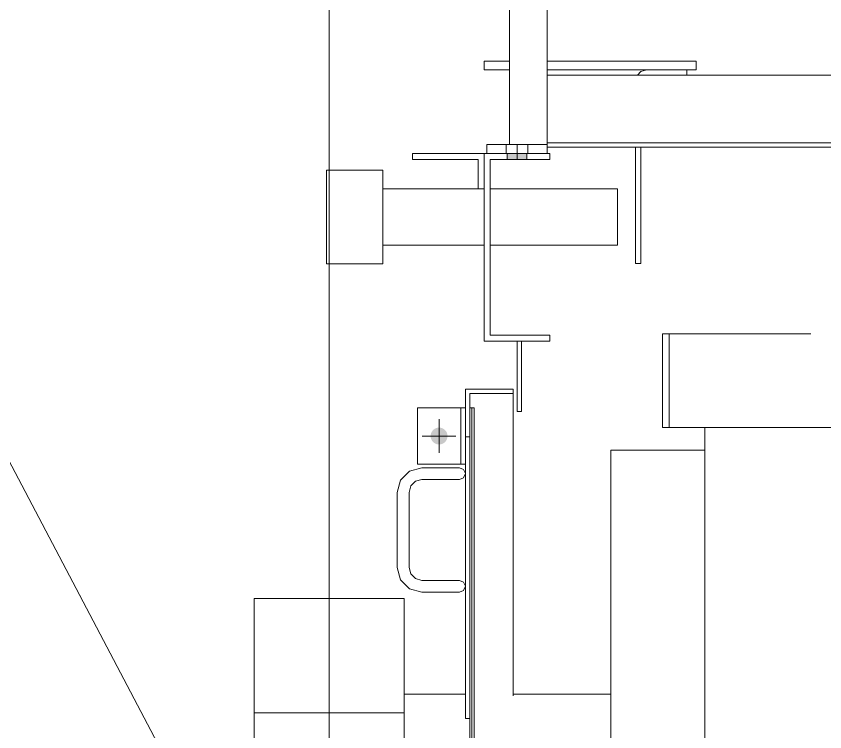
# Model space of a CAD drawing. Header units: millimetres. Extents: x 2 to 845, y 5 to 599.
# Drawn here: x 507.6 to 529.12, y 486.82 to 505.88 of the extents above; entities that cross this region are included whole.
import ezdxf

# ---------------------------------------------------------------- set-up
doc = ezdxf.new("R2010")
doc.units = ezdxf.units.MM
doc.linetypes.add('XKITLINE00', pattern=[0])
for name, color, linetype, lineweight in [('Cota', 4, 'Continuous', 0), ('Grelha', 4, 'Continuous', 0), ('Marca da peça', 2, 'Continuous', 0), ('Parafuso', 3, 'Continuous', 0), ('Peça', 2, 'Continuous', 0)]:
    doc.layers.add(name, color=color, linetype=linetype, lineweight=lineweight)

# ---------------------------------------------------------------- blocks, each defined once
blk = doc.blocks.new('*A8')
at = {"layer": 'Grelha', "color": 7, "linetype": 'XKITLINE00', "lineweight": 0}
blk.add_line((515.93, 476.824), (515.93, 540.383), dxfattribs=at)
blk = doc.blocks.new('*A32')
at = {"layer": 'Peça', "color": 1, "linetype": 'XKITLINE00', "lineweight": 0}
for p, q in [((517.93, 487.819), (519.555, 487.819)), ((520.825, 487.819), (523.43, 487.819))]:
    blk.add_line(p, q, dxfattribs=at)
blk = doc.blocks.new('*A33')
at = {"layer": 'Peça', "color": 1, "linetype": 'XKITLINE00', "lineweight": 0}
for p, q in [((513.93, 490.369), (517.93, 490.369)), ((513.93, 487.319), (513.93, 490.369)), ((517.93, 487.319), (517.93, 490.369)), ((513.93, 487.319), (517.93, 487.319)), ((513.93, 487.319), (513.93, 483.319)), ((517.93, 487.319), (517.93, 483.319)), ((513.93, 484.944), (517.93, 484.944)), ((515.83, 483.407), (515.83, 484.944)), ((516.03, 483.407), (516.03, 484.944)), ((513.93, 483.319), (515.055, 483.319)), ((513.93, 481.907), (513.93, 483.319)), ((516.805, 483.319), (517.93, 483.319)), ((517.93, 483.319), (517.93, 481.907))]:
    blk.add_line(p, q, dxfattribs=at)
blk = doc.blocks.new('*A34')
at = {"layer": 'Peça', "color": 1, "linetype": 'XKITLINE00', "lineweight": 0}
for p, q in [((524.803, 494.921), (524.803, 497.421)), ((524.803, 497.421), (524.98, 497.421)), ((524.98, 497.421), (528.75, 497.421)), ((524.98, 497.421), (524.98, 494.921)), ((524.98, 494.921), (524.803, 494.921)), ((524.98, 494.921), (528.751, 494.921))]:
    blk.add_line(p, q, dxfattribs=at)
blk = doc.blocks.new('*A35')
at = {"layer": 'Peça', "color": 1, "linetype": 'XKITLINE00', "lineweight": 0}
for p, q in [((524.133, 504.307), (524.23, 504.404)), ((524.23, 504.404), (524.38, 504.444)), ((524.38, 504.444), (525.448, 504.444)), ((525.448, 504.444), (525.448, 504.307)), ((524.08, 499.294), (524.08, 502.392)), ((524.23, 499.294), (524.23, 502.392)), ((524.23, 499.294), (524.08, 499.294))]:
    blk.add_line(p, q, dxfattribs=at)
blk = doc.blocks.new('*A36')
at = {"layer": 'Peça', "color": 1, "linetype": 'XKITLINE00', "lineweight": 0}
for p, q in [((521.805, 502.219), (520.055, 502.219)), ((520.055, 502.219), (520.055, 497.219)), ((521.805, 502.062), (521.805, 502.219)), ((520.213, 497.377), (520.213, 502.062)), ((520.213, 502.062), (521.805, 502.062)), ((521.805, 497.377), (520.213, 497.377)), ((521.805, 497.219), (521.805, 497.377)), ((520.055, 497.219), (521.805, 497.219))]:
    blk.add_line(p, q, dxfattribs=at)
blk = doc.blocks.new('*A37')
at = {"layer": 'Parafuso'}
for points in [[(520.667, 502.062), (520.667, 502.219), (521.192, 502.219), (521.192, 502.062)], [(520.668, 502.062), (520.668, 502.219), (521.193, 502.219), (521.193, 502.062)]]:
    blk.add_hatch(color=7, dxfattribs=at).paths.add_polyline_path(points, flags=17)
at = {"layer": 'Parafuso', "color": 7, "linetype": 'XKITLINE00', "lineweight": 0}
for p, q in [((520.667, 502.219), (520.667, 502.062)), ((520.668, 502.219), (520.668, 502.062)), ((520.93, 502.219), (520.93, 502.062)), ((520.93, 502.219), (520.93, 502.062)), ((521.192, 502.219), (521.192, 502.062)), ((521.193, 502.219), (521.193, 502.062))]:
    blk.add_line(p, q, dxfattribs=at)
blk = doc.blocks.new('*A40')
at = {"layer": 'Peça', "color": 1, "linetype": 'XKITLINE00', "lineweight": 0}
for p, q in [((521.73, 504.307), (541.9, 504.307)), ((521.73, 503.057), (521.73, 502.457)), ((521.73, 502.504), (541.9, 502.504)), ((521.73, 502.392), (541.9, 502.392))]:
    blk.add_line(p, q, dxfattribs=at)
blk = doc.blocks.new('*A42')
at = {"layer": 'Peça', "color": 1, "linetype": 'XKITLINE00', "lineweight": 0}
for p, q in [((520.13, 502.219), (520.13, 502.457)), ((520.13, 502.457), (520.643, 502.457)), ((521.196, 502.457), (520.643, 502.457)), ((520.643, 502.219), (520.643, 502.457)), ((520.93, 502.219), (520.93, 502.457)), ((521.218, 502.457), (521.196, 502.457)), ((521.218, 502.219), (521.218, 502.457)), ((521.218, 502.457), (521.73, 502.457)), ((521.73, 502.457), (521.73, 502.219))]:
    blk.add_line(p, q, dxfattribs=at)
blk = doc.blocks.new('*A43')
at = {"layer": 'Peça', "color": 1, "linetype": 'XKITLINE00', "lineweight": 0}
for p, q in [((525.573, 520.789), (523.22, 518.436)), ((526.28, 520.082), (525.573, 520.789)), ((523.927, 517.729), (526.28, 520.082)), ((522.487, 517.6), (523.22, 518.436)), ((523.927, 517.729), (523.28, 516.991)), ((520.73, 512.425), (520.803, 513.535)), ((521.794, 513.404), (521.73, 512.425)), ((520.73, 502.457), (520.73, 512.425)), ((521.73, 503.057), (521.73, 512.425))]:
    blk.add_line(p, q, dxfattribs=at)
for radius in [8.5, 7.5]:
    blk.add_arc((529.23, 512.425), radius, 142.5, 172.5, dxfattribs=at)
blk = doc.blocks.new('*A45')
at = {"layer": 'Peça', "color": 1, "linetype": 'XKITLINE00', "lineweight": 0}
for p, q in [((520.055, 504.682), (520.055, 504.444)), ((520.055, 504.682), (520.73, 504.682)), ((521.73, 504.682), (525.698, 504.682)), ((525.698, 504.444), (525.698, 504.682)), ((520.055, 504.444), (520.73, 504.444)), ((521.73, 504.444), (525.698, 504.444))]:
    blk.add_line(p, q, dxfattribs=at)
blk = doc.blocks.new('*A46')
at = {"layer": 'Peça', "color": 1, "linetype": 'XKITLINE00', "lineweight": 0}
for q in [(523.43, 477.819), (525.93, 494.319)]:
    blk.add_line((523.43, 494.319), q, dxfattribs=at)
blk = doc.blocks.new('*A47')
at = {"layer": 'Peça', "color": 1, "linetype": 'XKITLINE00', "lineweight": 0}
for p, q in [((525.93, 470.452), (525.93, 494.919)), ((525.93, 494.919), (541.9, 494.919))]:
    blk.add_line(p, q, dxfattribs=at)
blk = doc.blocks.new('*A48')
at = {"layer": 'Peça', "color": 1, "linetype": 'XKITLINE00', "lineweight": 0}
for p, q in [((518.15, 502.061), (518.15, 502.22)), ((518.15, 502.22), (520.055, 502.22)), ((519.896, 502.061), (518.15, 502.061)), ((519.896, 501.279), (519.896, 502.061))]:
    blk.add_line(p, q, dxfattribs=at)
blk = doc.blocks.new('*A49')
at = {"layer": 'Peça', "color": 1, "linetype": 'XKITLINE00', "lineweight": 0}
for p, q in [((515.855, 501.779), (517.255, 501.779)), ((515.855, 499.279), (515.855, 501.779)), ((517.342, 501.779), (517.255, 501.779)), ((517.355, 501.779), (517.342, 501.779)), ((517.355, 501.279), (517.355, 501.779)), ((517.355, 499.279), (517.355, 499.779)), ((517.255, 499.279), (515.855, 499.279)), ((517.255, 499.279), (517.355, 499.279))]:
    blk.add_line(p, q, dxfattribs=at)
blk = doc.blocks.new('*A50')
at = {"layer": 'Peça', "color": 1, "linetype": 'XKITLINE00', "lineweight": 0}
for p, q in [((517.354, 501.279), (520.055, 501.279)), ((517.354, 499.779), (517.354, 501.279)), ((520.213, 501.279), (523.604, 501.279)), ((523.604, 499.779), (523.604, 501.279)), ((517.354, 499.779), (520.055, 499.779)), ((520.213, 499.779), (523.604, 499.779))]:
    blk.add_line(p, q, dxfattribs=at)
blk = doc.blocks.new('*A55')
at = {"layer": 'Parafuso'}
blk.add_hatch(color=7, dxfattribs=at).paths.add_polyline_path([(518.631, 494.717), (518.634, 494.738), (518.64, 494.76), (518.647, 494.781), (518.657, 494.801), (518.668, 494.82), (518.681, 494.837), (518.696, 494.854), (518.712, 494.868), (518.73, 494.882), (518.749, 494.893), (518.769, 494.902), (518.79, 494.91), (518.811, 494.915), (518.833, 494.918), (518.855, 494.92), (518.877, 494.918), (518.899, 494.915), (518.92, 494.91), (518.941, 494.902), (518.961, 494.893), (518.98, 494.882), (518.998, 494.868), (519.014, 494.854), (519.029, 494.837), (519.042, 494.82), (519.054, 494.801), (519.063, 494.781), (519.07, 494.76), (519.076, 494.738), (519.079, 494.717), (519.08, 494.695), (519.079, 494.673), (519.076, 494.651), (519.07, 494.629), (519.063, 494.608), (519.054, 494.589), (519.042, 494.57), (519.029, 494.552), (519.014, 494.535), (518.998, 494.521), (518.98, 494.507), (518.961, 494.496), (518.941, 494.487), (518.92, 494.479), (518.899, 494.474), (518.877, 494.471), (518.855, 494.47), (518.833, 494.471), (518.811, 494.474), (518.79, 494.479), (518.769, 494.487), (518.749, 494.496), (518.73, 494.507), (518.712, 494.521), (518.696, 494.535), (518.681, 494.552), (518.668, 494.57), (518.657, 494.589), (518.647, 494.608), (518.64, 494.629), (518.634, 494.651), (518.631, 494.673), (518.63, 494.695)], flags=17)
at = {"layer": 'Parafuso', "color": 7, "linetype": 'XKITLINE00', "lineweight": 0}
for p, q in [((518.855, 494.245), (518.855, 495.145)), ((518.405, 494.695), (519.305, 494.695))]:
    blk.add_line(p, q, dxfattribs=at)
blk = doc.blocks.new('*A56')
at = {"layer": 'Peça', "color": 1, "linetype": 'XKITLINE00', "lineweight": 0}
for p, q in [((518.399, 493.851), (518.071, 493.763)), ((519.332, 493.851), (518.399, 493.851)), ((519.399, 493.851), (519.332, 493.851)), ((519.509, 493.805), (519.399, 493.851)), ((519.555, 493.694), (519.509, 493.805)), ((518.071, 493.763), (517.831, 493.523)), ((519.509, 493.584), (519.555, 493.694)), ((517.743, 493.194), (517.831, 493.523)), ((518.101, 493.366), (518.227, 493.492)), ((518.399, 493.538), (518.227, 493.492)), ((519.332, 493.538), (518.399, 493.538)), ((519.332, 493.538), (519.399, 493.538)), ((519.399, 493.538), (519.509, 493.584)), ((517.743, 491.194), (517.743, 493.194)), ((518.101, 493.366), (518.055, 493.194)), ((518.055, 493.194), (518.055, 491.194)), ((517.743, 491.194), (517.831, 490.866)), ((518.101, 491.023), (518.055, 491.194)), ((518.101, 491.023), (518.227, 490.897)), ((517.831, 490.866), (518.071, 490.626)), ((518.227, 490.897), (518.399, 490.851)), ((518.399, 490.851), (519.399, 490.851)), ((519.509, 490.805), (519.399, 490.851)), ((519.555, 490.694), (519.509, 490.805)), ((518.071, 490.626), (518.399, 490.538)), ((519.399, 490.538), (519.509, 490.584)), ((519.509, 490.584), (519.555, 490.694)), ((518.399, 490.538), (519.399, 490.538))]:
    blk.add_line(p, q, dxfattribs=at)
blk = doc.blocks.new('*A59')
at = {"layer": 'Peça', "color": 1, "linetype": 'XKITLINE00', "lineweight": 0}
for p, q in [((519.436, 495.444), (518.285, 495.444)), ((518.285, 495.444), (518.285, 493.945)), ((519.555, 495.445), (519.436, 495.445)), ((519.436, 495.445), (519.436, 493.945)), ((518.285, 493.945), (519.436, 493.945)), ((519.436, 493.945), (519.555, 493.945))]:
    blk.add_line(p, q, dxfattribs=at)
blk = doc.blocks.new('*A60')
at = {"layer": 'Peça', "color": 1, "linetype": 'XKITLINE00', "lineweight": 0}
for p, q in [((520.825, 487.774), (520.825, 495.826)), ((519.555, 487.169), (519.555, 494.674)), ((519.555, 487.169), (519.674, 487.169))]:
    blk.add_line(p, q, dxfattribs=at)
blk = doc.blocks.new('*A61')
at = {"layer": 'Peça', "color": 1, "linetype": 'XKITLINE00', "lineweight": 0}
for p, q in [((519.674, 495.444), (519.727, 495.444)), ((519.674, 475.944), (519.674, 495.444)), ((519.727, 475.944), (519.727, 495.444)), ((519.727, 475.944), (519.674, 475.944))]:
    blk.add_line(p, q, dxfattribs=at)
blk = doc.blocks.new('*A63')
at = {"layer": 'Peça', "color": 1, "linetype": 'XKITLINE00', "lineweight": 0}
for p, q in [((519.727, 495.444), (519.793, 495.444)), ((519.793, 475.944), (519.793, 495.444)), ((519.727, 475.944), (519.793, 475.944))]:
    blk.add_line(p, q, dxfattribs=at)
blk = doc.blocks.new('*A64')
at = {"layer": 'Peça', "color": 1, "linetype": 'XKITLINE00', "lineweight": 0}
for p, q in [((519.555, 495.944), (520.825, 495.944)), ((519.555, 494.674), (519.555, 495.944)), ((520.825, 495.825), (519.674, 495.825)), ((519.674, 495.825), (519.674, 494.674)), ((520.825, 495.825), (520.825, 495.944)), ((519.674, 494.674), (519.555, 494.674))]:
    blk.add_line(p, q, dxfattribs=at)
blk = doc.blocks.new('*A85')
at = {"layer": 'Peça', "color": 1, "linetype": 'XKITLINE00', "lineweight": 0}
for p, q in [((520.93, 497.219), (520.93, 495.344)), ((521.049, 495.344), (521.049, 497.219)), ((520.93, 495.344), (521.049, 495.344))]:
    blk.add_line(p, q, dxfattribs=at)
blk = doc.blocks.new('*A1251')
at = {"layer": 'Cota', "color": 7, "linetype": 'XKITLINE00', "lineweight": 0}
blk.add_line((515.93, 480.882), (515.93, 528.445), dxfattribs=at)
blk = doc.blocks.new('*A1256')
at = {"layer": 'Marca da peça', "color": 7, "linetype": 'XKITLINE00', "lineweight": 0}
blk.add_line((513.811, 481.874), (505.391, 497.851), dxfattribs=at)

msp = doc.modelspace()

# ---------------------------------------------------------------- block references
at = {"lineweight": 0}
for name in ['*A8', '*A1251', '*A43', '*A45', '*A35', '*A40', '*A42', '*A48', '*A36', '*A37', '*A49', '*A50', '*A1256', '*A34', '*A85', '*A64', '*A60', '*A59', '*A61', '*A63', '*A55', '*A47', '*A46', '*A56', '*A33', '*A32']:
    msp.add_blockref(name, (0, 0), dxfattribs=at)

doc.saveas('drawing.dxf')
